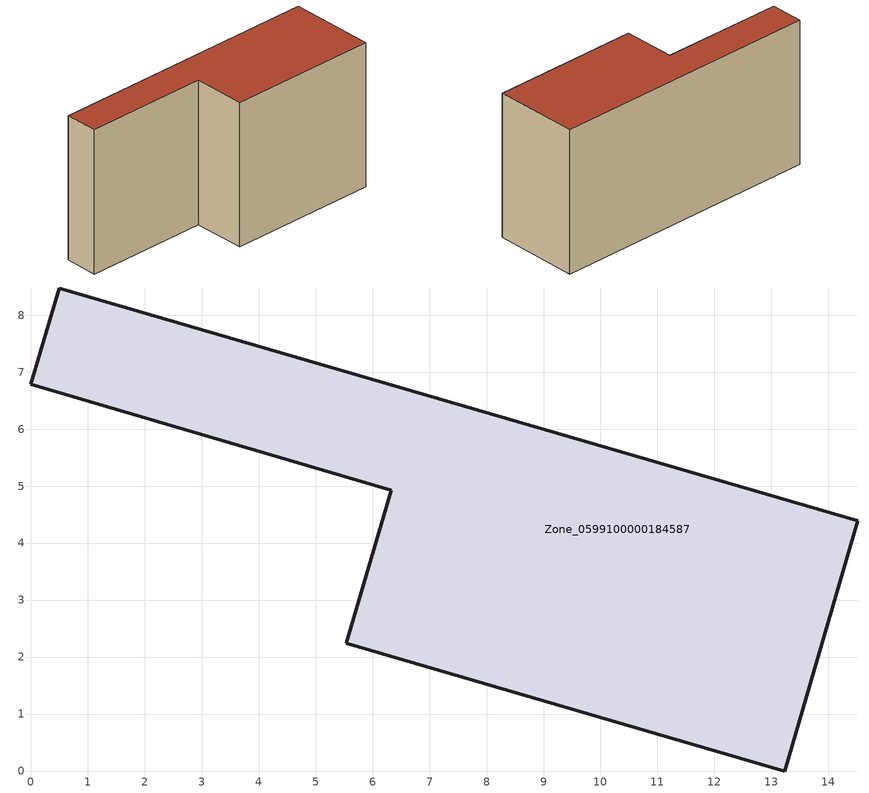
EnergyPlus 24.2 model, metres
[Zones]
Zone_0599100000184587
 floor ground (C_G): 6.33,4.93 0,6.79 0.5,8.48 14.52,4.39 13.23,0 5.54,2.25 z0
 wall outside (C_F): 14.52,4.39 0.5,8.48 0,6.79 6.33,4.93 5.54,2.25 13.23,0 14.52,4.39 z0:7.75
 roof outside (C_R): 13.23,0 14.52,4.39 0.5,8.48 0,6.79 6.33,4.93 5.54,2.25 z7.75
[BUILDING]
Pand.0599100000184587: North Axis=0; Terrain=City; Loads Convergence Tolerance Value=0.04; Temperature Convergence Tolerance Value=0.4; Solar Distribution=FullExterior; Maximum Number of Warmup Days=25; Minimum Number of Warmup Days=1
[Site:Location]
Rotterdam.The.Hague.AP_ZH_NLD Design_Conditions: Latitude=51.96; Longitude=4.45; Time Zone=1; Elevation=-4.5
[SITE:GROUNDTEMPERATURE:BUILDINGSURFACE]
18, 18, 18, 18, 18, 18, 18, 18, 18, 18, 18, 18
[MATERIAL] Thermal Absorptance=0.9; Solar Absorptance=0.7; Visible Absorptance=0.7
Name | Roughness | Thickness | Conductivity | Density | Specific Heat
G.TI.1946 | MediumSmooth | 0.15 | 1 | 540 | 1210
F.TI.1946 | Rough | 0.3 | 0.857143 | 1920 | 840
R.TI.1946 | MediumRough | 0.2 | 0.1 | 1500 | 1000
[CONSTRUCTION]
C_G: G.TI.1946
C_F: F.TI.1946
C_R: R.TI.1946
[ZONE]
Zone_0599100000184587: Type=1; Multiplier=1; Ceiling Height=Autocalculate; Volume=Autocalculate; Floor Area=autocalculate; Part of Total Floor Area=Yes
[ZONEINFILTRATION:DESIGNFLOWRATE]
Infil_Zone_0599100000184587: Zone or ZoneList or Space or SpaceList=Zone_0599100000184587; Schedule=AlwaysOn; Design Flow Rate Calculation Method=Flow/Area; Flow Rate per Floor Area=0.003; Constant Term Coefficient=1; Temperature Term Coefficient=0; Velocity Term Coefficient=0; Velocity Squared Term Coefficient=0
[HVACTEMPLATE:ZONE:IDEALLOADSAIRSYSTEM]
Zone_0599100000184587: Maximum Heating Supply Air Temperature=50; Minimum Cooling Supply Air Temperature=13; Maximum Heating Supply Air Humidity Ratio=0.0156; Minimum Cooling Supply Air Humidity Ratio=0.0077; Heating Limit=NoLimit; Cooling Limit=NoLimit; Dehumidification Control Type=ConstantSensibleHeatRatio; Cooling Sensible Heat Ratio=0.7; Dehumidification Setpoint=60; Humidification Control Type=None; Humidification Setpoint=30; Outdoor Air Method=None; Outdoor Air Flow Rate per Person=0.00944; Outdoor Air Flow Rate per Zone Floor Area=0; Outdoor Air Flow Rate per Zone=0; Demand Controlled Ventilation Type=None; Outdoor Air Economizer Type=NoEconomizer; Heat Recovery Type=None; Sensible Heat Recovery Effectiveness=0.7; Latent Heat Recovery Effectiveness=0.65
[ZONECONTROL:THERMOSTAT]
ThermostatControl_Zone_0599100000184587: Zone or ZoneList=Zone_0599100000184587; Control Type Schedule=DualSetpointControlType; Control 1=Thermostat_Zone_0599100000184587; Temperature Difference Between Cutout And Setpoint=0
[THERMOSTATSETPOINT:DUALSETPOINT]
Thermostat_Zone_0599100000184587: Heating Setpoint Temperature Schedule=HeatingSetpoint_Zone_0599100000184587; Cooling Setpoint Temperature Schedule=CoolingSetpoint_Zone_0599100000184587
[SCHEDULE:COMPACT]
HeatingSetpoint_Zone_0599100000184587: Through: 12/31, For: AllDays, Until: 24:00, 21
CoolingSetpoint_Zone_0599100000184587: Through: 12/31, For: AllDays, Until: 24:00, 24
DualSetpointControlType: Through: 12/31, For: AllDays, Until: 24:00, 4
AlwaysOn: Through: 12/31, For: AllDays, Until: 24:00, 1
